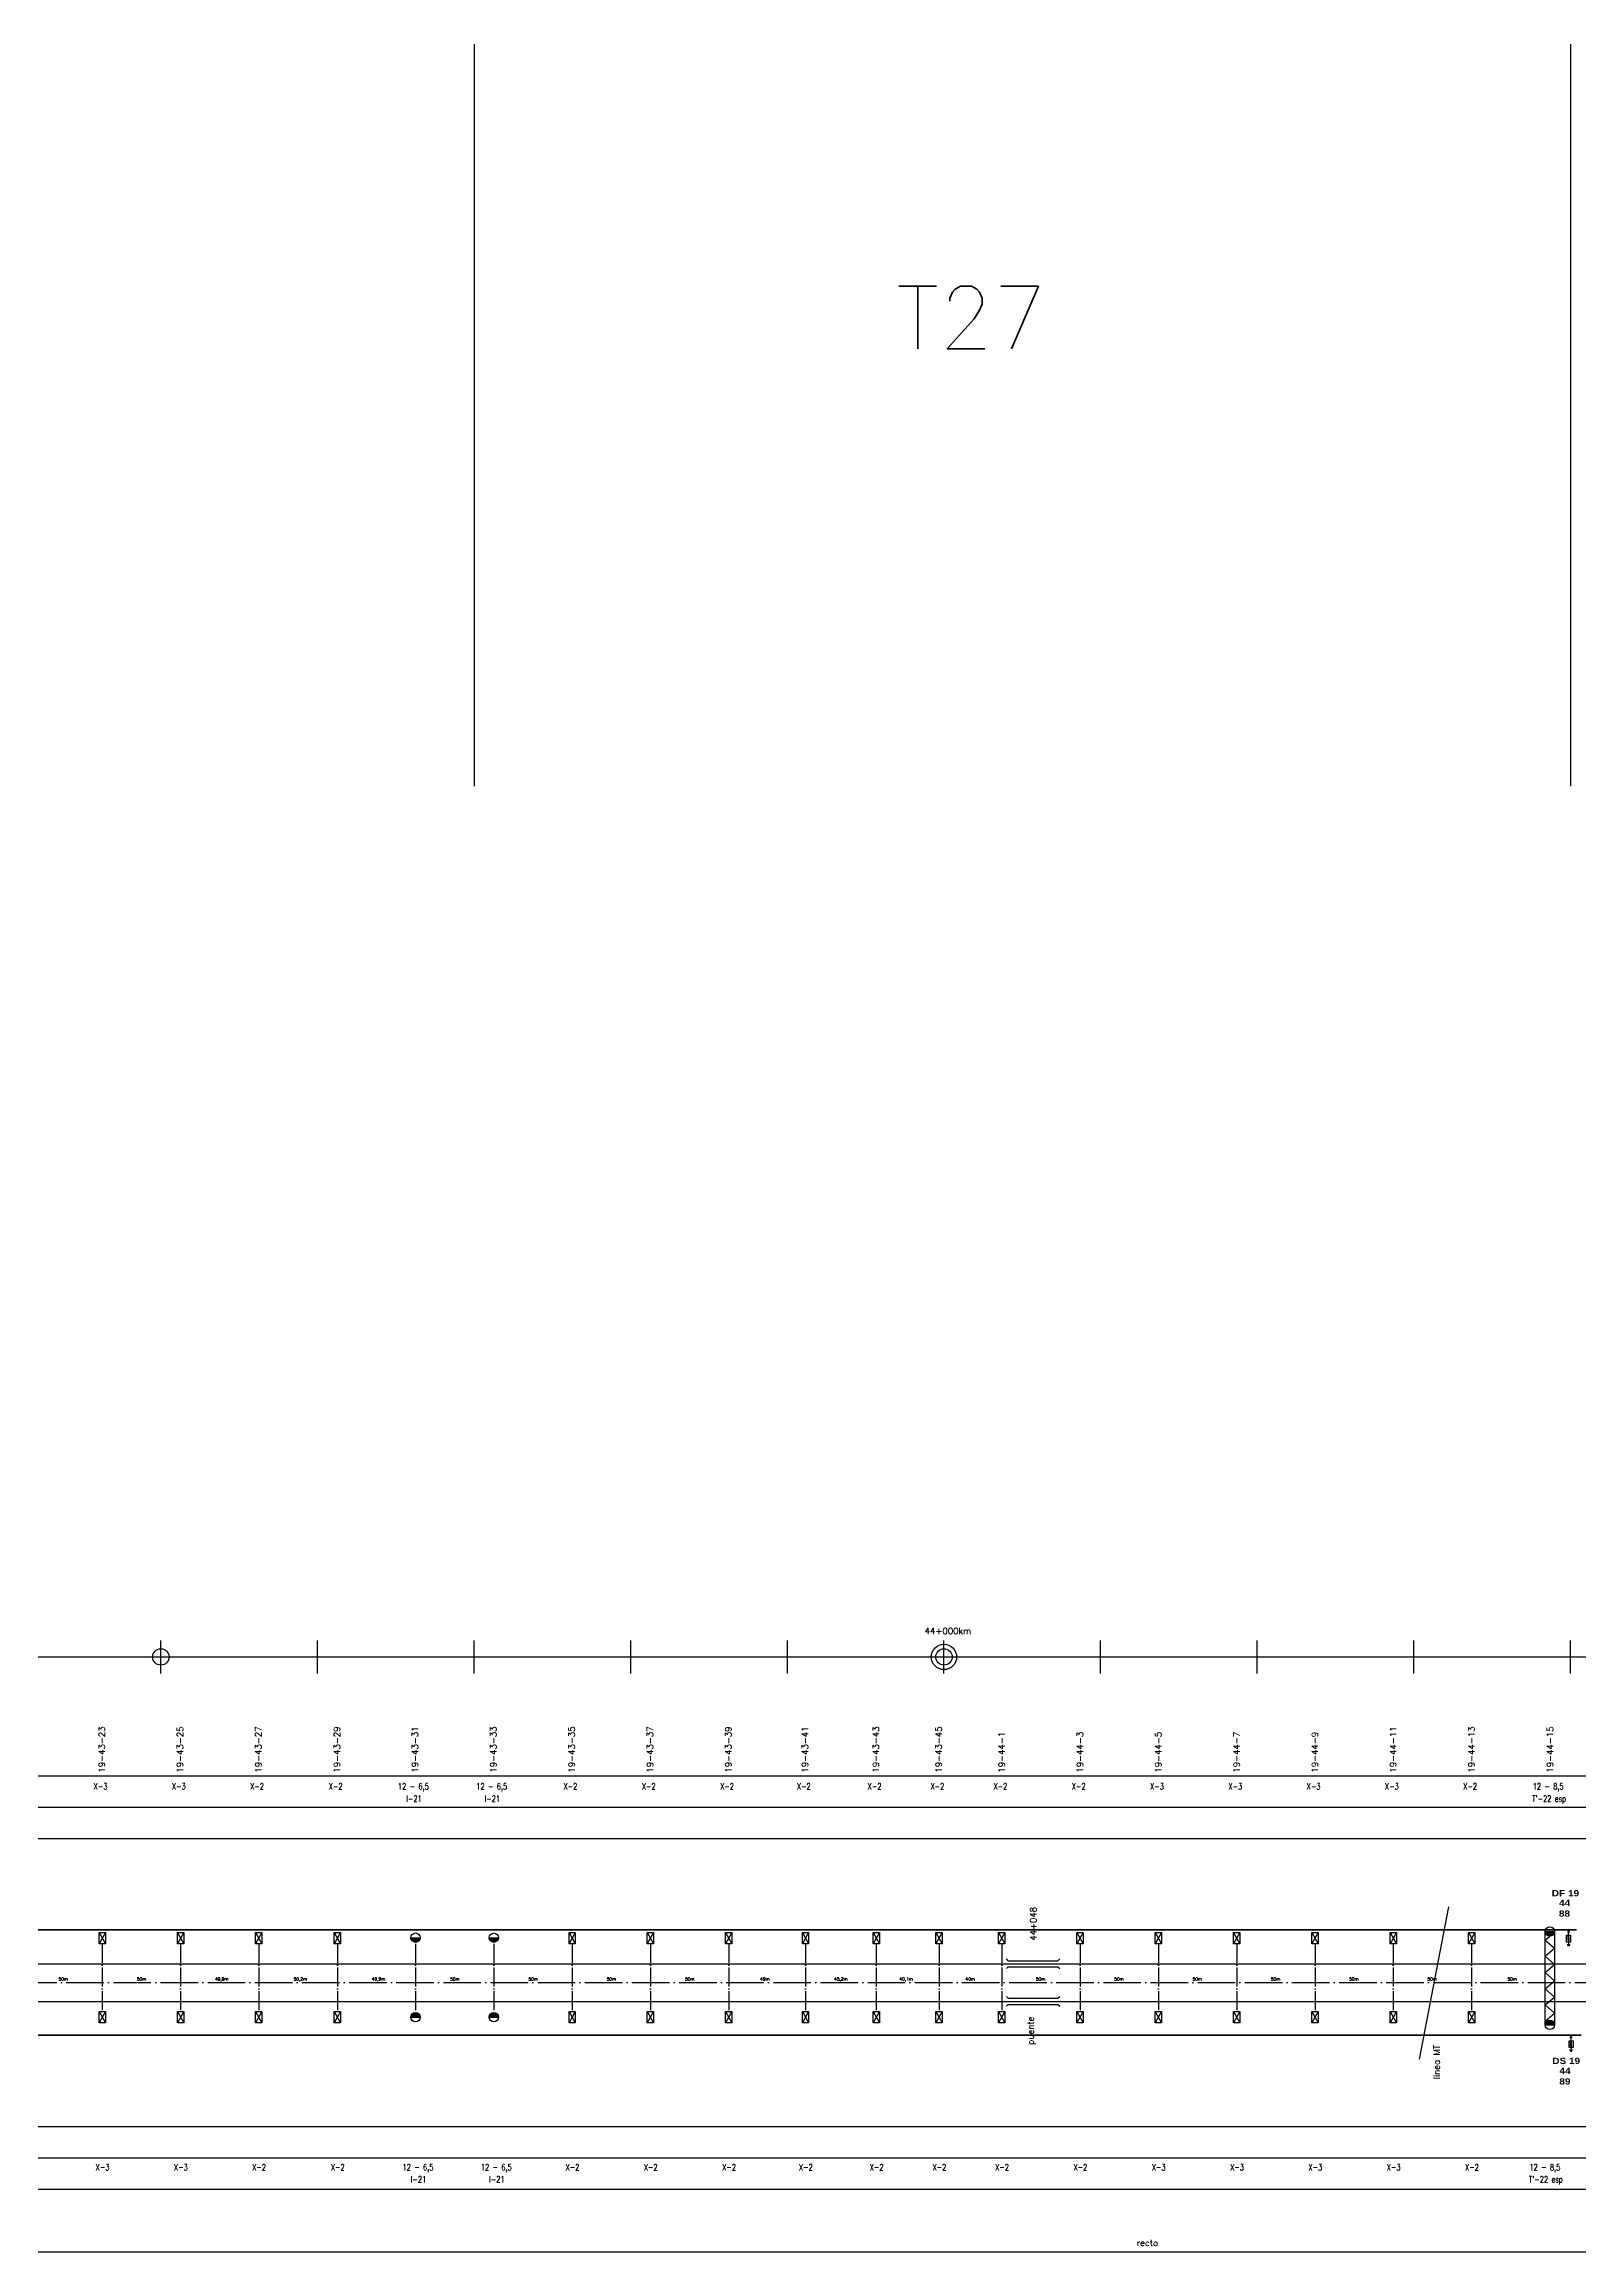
# Model space of a CAD drawing. Header units: millimetres. Extents: x 63 to 27368, y 135 to 1565.
# Drawn here: x 17994 to 18974, y 155 to 1565 of the extents above; entities that cross this region are included whole.
import ezdxf

# ---------------------------------------------------------------- set-up
doc = ezdxf.new("R2010")
doc.units = ezdxf.units.MM
doc.linetypes.add('ACAD_ISO04W100', pattern=[30, 24, -3, 0, -3])
for name, color, linetype in [('CARTELES', 7, 'Continuous'), ('catenaria via ascendente', 7, 'Continuous'), ('catenaria vía descendente', 7, 'Continuous'), ('Descargadores', 30, 'Continuous'), ('Eje de entrevías', 254, 'Continuous'), ('LDF', 5, 'Continuous'), ('LDS', 1, 'Continuous'), ('longitud vano', 7, 'Continuous'), ('Nº de poste', 6, 'Continuous'), ('progresivas', 4, 'Continuous'), ('TEXTOS', 3, 'Continuous')]:
    doc.layers.add(name, color=color, linetype=linetype)
doc.styles.add('STYLE1', font='romans.shx')
doc.styles.add('TEXTO_SELLO', font='')
doc.styles.get('TEXTO_SELLO').set_extended_font_data('Arial Black', bold=True)

# ---------------------------------------------------------------- blocks, each defined once
blk = doc.blocks.new('Descargador')
at = {"color": 30}
for p, q in [((0, -3.8), (0, 0)), ((0, -4), (-0.5, -3.1)), ((0, -4.8), (-0.5, -3.9)), ((0, -5.6), (-0.5, -4.7)), ((0, -4), (0.5, -3.1)), ((0, -4.8), (0.5, -3.9)), ((0, -5.6), (0.5, -4.7))]:
    blk.add_line(p, q, dxfattribs=at)
at = {"layer": 'Descargadores', "color": 30}
for p, q in [((-1, -8.1), (1, -8.1)), ((-0.7, -8.5), (0.7, -8.5)), ((-0.4, -8.9), (0.4, -8.9)), ((0, -5.6), (0, -8.1))]:
    blk.add_line(p, q, dxfattribs=at)
blk.add_lwpolyline([(-1.3, -2.3), (1.3, -2.3), (1.3, -6.6), (-1.3, -6.6)], close=True, dxfattribs=at)
blk.add_circle((0, 0), 0.381, dxfattribs=at)

msp = doc.modelspace()

# ---------------------------------------------------------------- hatches: boundary and pattern name
for points in [[(18233.8, 355.7), (18227.8, 355.7, 1)], [(18283.8, 355.7), (18277.8, 355.7, 1)], [(18958.1, 359.7), (18952.1, 359.7, 1)], [(18233.8, 305), (18227.8, 305, -1)], [(18283.8, 305), (18277.8, 305, -1)], [(18958.1, 300), (18952.1, 300, -1)]]:
    msp.add_hatch(color=256).paths.add_polyline_path(points)

# ---------------------------------------------------------------- linework, layer by layer
for p, q in [((18268.2, 1565.1), (18268.2, 1091.2)), ((18968.2, 1565.1), (18968.2, 1091.2)), ((18068.2, 524.4), (18068.2, 545.6)), ((18168.2, 524.4), (18168.2, 545.6)), ((18268.2, 524.4), (18268.2, 545.6)), ((18368.2, 524.4), (18368.2, 545.6)), ((18468.2, 524.4), (18468.2, 545.6)), ((18568.2, 524.4), (18568.2, 545.6)), ((18668.2, 524.4), (18668.2, 545.6)), ((18768.2, 524.4), (18768.2, 545.6)), ((18868.2, 524.4), (18868.2, 545.6)), ((18968.2, 524.4), (18968.2, 545.6)), ((68.2, 535), (27368.2, 535)), ((68.2, 459), (27368.2, 459)), ((68.2, 439), (27368.2, 439)), ((68.2, 419), (27368.2, 419)), ((18890.4, 375.3), (18871.6, 278.1)), ((18028.8, 359), (18032.8, 351.7)), ((18032.8, 359), (18028.8, 351.7)), ((18078.8, 359), (18082.8, 351.7)), ((18082.8, 359), (18078.8, 351.7)), ((18128.7, 359), (18132.7, 351.7)), ((18132.7, 359), (18128.7, 351.7)), ((18178.9, 359), (18182.9, 351.7)), ((18182.9, 359), (18178.9, 351.7)), ((18227.8, 355.7), (18233.8, 355.7)), ((18277.8, 355.7), (18283.8, 355.7)), ((18328.8, 359), (18332.8, 351.7)), ((18332.8, 359), (18328.8, 351.7)), ((18378.8, 359), (18382.8, 351.7)), ((18382.8, 359), (18378.8, 351.7)), ((18428.8, 359), (18432.8, 351.7)), ((18432.8, 359), (18428.8, 351.7)), ((18477.8, 359), (18481.8, 351.7)), ((18481.8, 359), (18477.8, 351.7)), ((18523, 359), (18527, 351.7)), ((18527, 359), (18523, 351.7)), ((18563.1, 359), (18567.1, 351.7)), ((18567.1, 359), (18563.1, 351.7)), ((18603.1, 359), (18607.1, 351.7)), ((18607.1, 359), (18603.1, 351.7)), ((18653.1, 359), (18657.1, 351.7)), ((18657.1, 359), (18653.1, 351.7)), ((18703.1, 359), (18707.1, 351.7)), ((18707.1, 359), (18703.1, 351.7)), ((18753.1, 359), (18757.1, 351.7)), ((18757.1, 359), (18753.1, 351.7)), ((18803.1, 359), (18807.1, 351.7)), ((18807.1, 359), (18803.1, 351.7)), ((18853.1, 359), (18857.1, 351.7)), ((18857.1, 359), (18853.1, 351.7)), ((18903.1, 359), (18907.1, 351.7)), ((18907.1, 359), (18903.1, 351.7)), ((18952.1, 359.7), (18958.1, 359.7)), ((18952.1, 300), (18952.1, 359.7)), ((18952.1, 354.1), (18955.1, 356.7)), ((18952.1, 354.1), (18958.1, 348.9)), ((18958.1, 359.7), (18958.1, 300)), ((18958.1, 359.3), (18958.1, 359.3)), ((18609.1, 341), (18608.1, 342.1)), ((18609.1, 341), (18641, 341)), ((18641, 341), (18642.1, 342.1)), ((18952.1, 343.8), (18958.1, 348.9)), ((18952.1, 343.8), (18958.1, 338.6)), ((18952.1, 333.4), (18958.1, 338.6)), ((18609.1, 337), (18608.1, 336)), ((18609.1, 337), (18641, 337)), ((18641, 337), (18642.1, 336)), ((18952.1, 333.4), (18958.1, 328.2)), ((18952.1, 323), (18958.1, 328.2)), ((18609.1, 317), (18608.1, 318.1)), ((18609.1, 313), (18608.1, 312)), ((18609.1, 317), (18641, 317)), ((18609.1, 313), (18641, 313)), ((18641, 317), (18642.1, 318.1)), ((18641, 313), (18642.1, 312)), ((18952.1, 323), (18958.1, 317.8)), ((18952.1, 312.7), (18958.1, 317.8)), ((18952.1, 312.7), (18958.1, 307.5)), ((18028.8, 308.6), (18032.8, 301.3)), ((18032.8, 308.6), (18028.8, 301.3)), ((18078.8, 308.6), (18082.8, 301.3)), ((18082.8, 308.6), (18078.8, 301.3)), ((18128.7, 308.6), (18132.7, 301.3)), ((18132.7, 308.6), (18128.7, 301.3)), ((18178.9, 308.6), (18182.9, 301.3)), ((18182.9, 308.6), (18178.9, 301.3)), ((18227.8, 305), (18233.8, 305)), ((18277.8, 305), (18283.8, 305)), ((18328.8, 308.6), (18332.8, 301.3)), ((18332.8, 308.6), (18328.8, 301.3)), ((18378.8, 308.6), (18382.8, 301.3)), ((18382.8, 308.6), (18378.8, 301.3)), ((18428.8, 308.6), (18432.8, 301.3)), ((18432.8, 308.6), (18428.8, 301.3)), ((18477.8, 308.6), (18481.8, 301.3)), ((18481.8, 308.6), (18477.8, 301.3)), ((18523, 308.6), (18527, 301.3)), ((18527, 308.6), (18523, 301.3)), ((18563.1, 308.6), (18567.1, 301.3)), ((18567.1, 308.6), (18563.1, 301.3)), ((18603.1, 308.6), (18607.1, 301.3)), ((18607.1, 308.6), (18603.1, 301.3)), ((18653.1, 308.6), (18657.1, 301.3)), ((18657.1, 308.6), (18653.1, 301.3)), ((18703.1, 308.6), (18707.1, 301.3)), ((18707.1, 308.6), (18703.1, 301.3)), ((18753.1, 308.6), (18757.1, 301.3)), ((18757.1, 308.6), (18753.1, 301.3)), ((18803.1, 308.6), (18807.1, 301.3)), ((18807.1, 308.6), (18803.1, 301.3)), ((18853.1, 308.6), (18857.1, 301.3)), ((18857.1, 308.6), (18853.1, 301.3)), ((18903.1, 308.6), (18907.1, 301.3)), ((18907.1, 308.6), (18903.1, 301.3)), ((18952.1, 302.3), (18958.1, 307.5)), ((18952.1, 302.3), (18952.7, 301.8)), ((18952.1, 300), (18958.1, 300)), ((68.2, 235), (27368.2, 235)), ((68.2, 215), (27368.2, 215)), ((68.2, 195), (27368.2, 195)), ((12948.8, 155), (20944.3, 155))]:
    msp.add_line(p, q)
at = {"linetype": 'ACAD_ISO04W100', "ltscale": 0.5}
for p, q in [((18030.8, 351.7), (18030.8, 308.6)), ((18080.8, 351.7), (18080.8, 308.6)), ((18130.7, 351.7), (18130.7, 308.6)), ((18180.9, 351.7), (18180.9, 308.6)), ((18230.8, 351.7), (18230.8, 308.6)), ((18280.8, 351.7), (18280.8, 308.6)), ((18330.8, 351.7), (18330.8, 308.6)), ((18380.8, 351.7), (18380.8, 308.6)), ((18430.8, 351.7), (18430.8, 308.6)), ((18479.8, 351.7), (18479.8, 308.6)), ((18525, 351.7), (18525, 308.6)), ((18565.1, 351.7), (18565.1, 308.6)), ((18605.1, 351.7), (18605.1, 308.6)), ((18655.1, 351.7), (18655.1, 308.6)), ((18705.1, 351.7), (18705.1, 308.6)), ((18755.1, 351.7), (18755.1, 308.6)), ((18805.1, 351.7), (18805.1, 308.6)), ((18855.1, 351.7), (18855.1, 308.6)), ((18905.1, 351.7), (18905.1, 308.6))]:
    msp.add_line(p, q, dxfattribs=at)
for points in [[(18028.8, 359), (18032.8, 359), (18032.8, 351.7), (18028.8, 351.7)], [(18078.8, 359), (18082.8, 359), (18082.8, 351.7), (18078.8, 351.7)], [(18128.7, 359), (18132.7, 359), (18132.7, 351.7), (18128.7, 351.7)], [(18178.9, 359), (18182.9, 359), (18182.9, 351.7), (18178.9, 351.7)], [(18328.8, 359), (18332.8, 359), (18332.8, 351.7), (18328.8, 351.7)], [(18378.8, 359), (18382.8, 359), (18382.8, 351.7), (18378.8, 351.7)], [(18428.8, 359), (18432.8, 359), (18432.8, 351.7), (18428.8, 351.7)], [(18477.8, 359), (18481.8, 359), (18481.8, 351.7), (18477.8, 351.7)], [(18523, 359), (18527, 359), (18527, 351.7), (18523, 351.7)], [(18563.1, 359), (18567.1, 359), (18567.1, 351.7), (18563.1, 351.7)], [(18603.1, 359), (18607.1, 359), (18607.1, 351.7), (18603.1, 351.7)], [(18653.1, 359), (18657.1, 359), (18657.1, 351.7), (18653.1, 351.7)], [(18703.1, 359), (18707.1, 359), (18707.1, 351.7), (18703.1, 351.7)], [(18753.1, 359), (18757.1, 359), (18757.1, 351.7), (18753.1, 351.7)], [(18803.1, 359), (18807.1, 359), (18807.1, 351.7), (18803.1, 351.7)], [(18853.1, 359), (18857.1, 359), (18857.1, 351.7), (18853.1, 351.7)], [(18903.1, 359), (18907.1, 359), (18907.1, 351.7), (18903.1, 351.7)], [(18028.8, 308.6), (18032.8, 308.6), (18032.8, 301.3), (18028.8, 301.3)], [(18078.8, 308.6), (18082.8, 308.6), (18082.8, 301.3), (18078.8, 301.3)], [(18128.7, 308.6), (18132.7, 308.6), (18132.7, 301.3), (18128.7, 301.3)], [(18178.9, 308.6), (18182.9, 308.6), (18182.9, 301.3), (18178.9, 301.3)], [(18328.8, 308.6), (18332.8, 308.6), (18332.8, 301.3), (18328.8, 301.3)], [(18378.8, 308.6), (18382.8, 308.6), (18382.8, 301.3), (18378.8, 301.3)], [(18428.8, 308.6), (18432.8, 308.6), (18432.8, 301.3), (18428.8, 301.3)], [(18477.8, 308.6), (18481.8, 308.6), (18481.8, 301.3), (18477.8, 301.3)], [(18523, 308.6), (18527, 308.6), (18527, 301.3), (18523, 301.3)], [(18563.1, 308.6), (18567.1, 308.6), (18567.1, 301.3), (18563.1, 301.3)], [(18603.1, 308.6), (18607.1, 308.6), (18607.1, 301.3), (18603.1, 301.3)], [(18653.1, 308.6), (18657.1, 308.6), (18657.1, 301.3), (18653.1, 301.3)], [(18703.1, 308.6), (18707.1, 308.6), (18707.1, 301.3), (18703.1, 301.3)], [(18753.1, 308.6), (18757.1, 308.6), (18757.1, 301.3), (18753.1, 301.3)], [(18803.1, 308.6), (18807.1, 308.6), (18807.1, 301.3), (18803.1, 301.3)], [(18853.1, 308.6), (18857.1, 308.6), (18857.1, 301.3), (18853.1, 301.3)], [(18903.1, 308.6), (18907.1, 308.6), (18907.1, 301.3), (18903.1, 301.3)]]:
    msp.add_lwpolyline(points, close=True)
for centre, radius in [((18068.2, 535), 5.24), ((18568.2, 535), 8.09), ((18568.2, 535), 5.24), ((18230.8, 355.7), 3), ((18280.8, 355.7), 3), ((18955.1, 359.7), 3), ((18230.8, 305), 3), ((18280.8, 305), 3), ((18955.1, 300), 3)]:
    msp.add_circle(centre, radius)
at = {"layer": 'catenaria via ascendente'}
for p, q in [((68.2, 339), (27368.2, 339)), ((68.2, 315), (26873.7, 315))]:
    msp.add_line(p, q, dxfattribs=at)
at = {"layer": 'catenaria vía descendente'}
msp.add_line((17302.1, 315), (27368.2, 315), dxfattribs=at)
at = {"layer": 'Eje de entrevías', "linetype": 'ACAD_ISO04W100'}
msp.add_line((68.2, 327), (27368.2, 327), dxfattribs=at)
at = {"layer": 'LDF', "lineweight": 50}
msp.add_line((17535.2, 360.7), (18972.1, 360.7), dxfattribs=at)
at = {"layer": 'LDS', "lineweight": 50}
msp.add_line((17532.2, 293.4), (18975.1, 293.4), dxfattribs=at)

# ---------------------------------------------------------------- block references
at = {"layer": 'Descargadores', "color": 30}
for p in [(18967, 359.5), (18968.6, 292.1)]:
    msp.add_blockref('Descargador', p, dxfattribs=at)

# ---------------------------------------------------------------- texts
at = {"color": 3, "linetype": 'Continuous', "style": 'STYLE1'}
msp.add_text('T27', height=40, dxfattribs=at).set_placement((18537.7, 1370.5))
at = {"layer": 'CARTELES', "linetype": 'Continuous', "style": 'TEXTO_SELLO'}
for s, p in [('DF 19', (18956.3, 382.1)), ('44', (18960.9, 375.9)), ('88', (18960.8, 369.1)), ('DS 19', (18956.6, 275)), ('44', (18961.2, 268.7)), ('89', (18961.1, 261.9))]:
    msp.add_text(s, height=4, dxfattribs=at).set_placement(p)
at = {"layer": 'longitud vano', "linetype": 'Continuous', "style": 'STYLE1'}
for s, p in [('50m', (18002.9, 328.3)), ('50m', (18052.9, 328.3)), ('49,9m', (18102.8, 328.3)), ('50,2m', (18153, 328.3)), ('49,9m', (18202.9, 328.3)), ('50m', (18252.9, 328.3)), ('50m', (18302.9, 328.3)), ('50m', (18352.9, 328.3)), ('50m', (18402.9, 328.3)), ('49m', (18450.9, 328.3)), ('45,2m', (18498.1, 328.3)), ('40,1m', (18539.8, 328.3)), ('40m', (18582, 328.3)), ('50m', (18626.9, 328.3)), ('50m', (18676.9, 328.3)), ('50m', (18726.9, 328.3)), ('50m', (18776.9, 328.3)), ('50m', (18826.9, 328.3)), ('50m', (18876.9, 328.3)), ('50m', (18928, 328.3))]:
    msp.add_text(s, height=2, dxfattribs=at).set_placement(p)
at = {"layer": 'Nº de poste', "linetype": 'Continuous', "style": 'STYLE1'}
for s, p in [('19-43-23', (18032.5, 461.1)), ('19-43-25', (18082.5, 461.1)), ('19-43-27', (18132.4, 461.1)), ('19-43-29', (18182.6, 461.1)), ('19-43-31', (18232.5, 461.1)), ('19-43-33', (18282.5, 461.1)), ('19-43-35', (18332.5, 461.1)), ('19-43-37', (18382.5, 461.1)), ('19-43-39', (18432.5, 461.1)), ('19-43-41', (18481.5, 461.1)), ('19-43-43', (18526.7, 461.1)), ('19-43-45', (18566.8, 461.1)), ('19-44-1', (18607, 461.1)), ('19-44-3', (18657, 461.1)), ('19-44-5', (18707, 461.1)), ('19-44-7', (18757, 461.1)), ('19-44-9', (18807, 461.1)), ('19-44-11', (18857, 461.1)), ('19-44-13', (18907, 461.1)), ('19-44-15', (18957.2, 461.1))]:
    msp.add_text(s, height=4, rotation=90, dxfattribs=at).set_placement(p)
at = {"layer": 'progresivas', "linetype": 'Continuous', "style": 'STYLE1'}
msp.add_text('44+000km', height=4, dxfattribs=at).set_placement((18555.9, 549.6))
msp.add_text('44+048', height=4, rotation=90, dxfattribs=at).set_placement((18627.2, 353.7))
at = {"layer": 'TEXTOS', "linetype": 'Continuous', "style": 'STYLE1', "width": 0.7}
for s, p in [('X-3', (18025.3, 450.3)), ('X-3', (18075.3, 450.3)), ('X-2', (18125.2, 450.3)), ('X-2', (18175.4, 450.3)), ('12 - 6,5', (18219.6, 450.3)), ('12 - 6,5', (18269.6, 450.3)), ('X-2', (18325.3, 450.3)), ('X-2', (18375.3, 450.3)), ('X-2', (18425.3, 450.3)), ('X-2', (18474.3, 450.3)), ('X-2', (18519.5, 450.3)), ('X-2', (18559.6, 450.3)), ('X-2', (18599.8, 450.3)), ('X-2', (18649.8, 450.3)), ('X-3', (18699.8, 450.3)), ('X-3', (18749.8, 450.3)), ('X-3', (18799.8, 450.3)), ('X-3', (18849.8, 450.3)), ('X-2', (18899.8, 450.3)), ('12 - 8,5', (18944.1, 450.3)), ('I-21', (18224.9, 442.5)), ('I-21', (18274.9, 442.5)), ("T'-22 esp", (18943.8, 442.5)), ('X-3', (18026.6, 207.1)), ('X-3', (18076.6, 207.1)), ('X-2', (18126.5, 207.1)), ('X-2', (18176.7, 207.1)), ('12 - 6,5', (18222.5, 207.1)), ('I-21', (18227.8, 199.4)), ('12 - 6,5', (18272.5, 207.1)), ('I-21', (18277.8, 199.4)), ('X-2', (18326.6, 207.1)), ('X-2', (18376.6, 207.1)), ('X-2', (18426.6, 207.1)), ('X-2', (18475.6, 207.1)), ('X-2', (18520.8, 207.1)), ('X-2', (18560.9, 207.1)), ('X-2', (18600.9, 207.1)), ('X-2', (18650.9, 207.1)), ('X-3', (18700.9, 207.1)), ('X-3', (18750.9, 207.1)), ('X-3', (18800.9, 207.1)), ('X-3', (18850.9, 207.1)), ('X-2', (18900.9, 207.1)), ("T'-22 esp", (18941.7, 199.4)), ('12 - 8,5', (18942, 207.1))]:
    msp.add_text(s, height=4, dxfattribs=at).set_placement(p)
at = {"layer": 'TEXTOS', "linetype": 'Continuous', "style": 'STYLE1'}
for s, p in [('puente', (18625.5, 287.3)), ('línea MT', (18884.7, 265.3))]:
    msp.add_text(s, height=4, rotation=90, dxfattribs=at).set_placement(p)
msp.add_text('recto', height=4, dxfattribs=at).set_placement((18691.2, 158.8))

doc.saveas('drawing.dxf')
